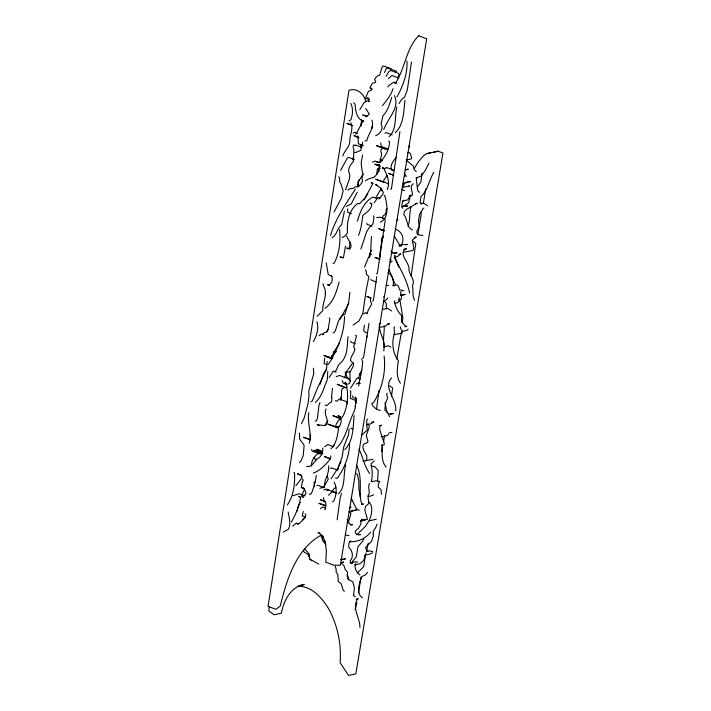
<?xml version="1.0" encoding="UTF-8"?>
<svg xmlns="http://www.w3.org/2000/svg" width="711" height="711" viewBox="0 0 711 711"><rect width="100%" height="100%" fill="white"/><g stroke="black" fill="none" stroke-linecap="round" stroke-linejoin="round"><path stroke-width="1.07" d="M360.957 147.63L360.486 145M326.118 408.985C322.527 414.078 331.788 423.107 324.34 425.551L317.239 424.751L319.203 425.489M352.594 395.885L352.798 397.449L356.282 398.871L354.967 408.825L353.607 412.602C348.079 424.005 345.546 440.02 336.054 448.623M384.153 325.771C384.775 332.632 382.314 339.28 384.313 346.097M369.285 257.578L369.391 253.925L371.657 250.228M369.018 323.247L363.614 357.313L361.508 359.375M310.245 434.617L310.503 438.998M372.831 183.722L365.383 197.382L359.517 203.933M359.926 627.529C360.21 618.072 351.927 608.767 357.206 599.515L358.228 598.724L356.158 599.16M379.967 257.32C379.487 250.921 381.985 244.975 381.46 238.78L383.46 236.016M373.293 534.121L373.355 531.001L375.63 527.74L377.034 524.167M331.904 397.253C331.602 398.764 332.41 403.048 329.708 402.79L326.918 405.625L325.034 405.074M357.926 186.7L358.015 181.723M360.281 496.66C359.944 486.146 361.703 474.921 356.513 465.207M349.91 292.239L348.683 302.353L344.871 314.182C337.085 317.266 338.072 326.669 334.161 332.579L333.041 332.872M358.566 378.403L359.89 373.719L361.952 370.191M386.295 308.956L386.357 304.121L385.86 302.69L383.496 300.842M411.5 62.061L407.279 90.11L404.666 97.025L401.253 99.86L399.102 103.61M345.493 246.086L343.573 256.955L342.818 257.746L340.134 256.813L343.084 257.915M376.492 409.207L379.034 390.49M391.494 252.432L391.263 250.965M411.065 206.51C409.074 213.033 410.425 220.001 408.07 226.356M331.459 397.156L332.508 388.384M339.591 229.484C340.525 240.913 339.778 252.663 334.108 263.257L333.015 263.381M348.017 336.632C347.048 345.893 347.963 356.646 340.107 363.339C337.058 365.223 337.476 370.538 334.49 371.853M365.418 555.54L363.65 566.711L357.313 572.995M360.895 577.039L358.575 592.752M352.896 159.868L353.136 157.762M381.798 451.609L382.509 445.557M337.894 469.847L338.8 465.954L341.129 461.635M377.532 481.054L378.261 470.566L374.617 466.505L370.982 466.096M363.659 538.956L362.806 541.062L357.944 546.723L356.327 556.891L352.816 560.97L352.425 562.508M401.288 332.775L396.782 359.064M345.742 464.896C342.986 473.953 345.919 486.991 338.347 493.914M391.477 396.311L392.623 387.904L389.584 385.806M356.371 403.039L356.087 399.858M381.407 239.269L381.523 238.461L383.736 237.278M328.74 465.803L328.438 470.984L326.856 476.903L328.224 478.263L328.082 479.321L323.736 487.346L322.625 488.004M371.471 236.372C370.955 242.895 370.92 249.534 370.298 255.862L368.502 257.4L364.565 267.096M368.191 543.426L366.503 551.665M322.43 540.316L323.221 536.227M376.777 276.588L373.435 300.006L372.68 301.242M411.154 275.832L415.793 243.375L412.424 240.896M297.18 511.013L297.882 506.97L299.384 503.983M425.711 188.948L423.383 203.257M339.085 282.063C336.534 291.617 333.495 302.379 324.971 308.361M372.031 120.07C374.35 128.549 368.511 132.966 366.814 140.662L364.965 140.974M335.219 566.249L336.232 569.627L336.036 571.528L337.823 574.826L338.285 581.58L341.164 583.687L342.898 589.277L343.6 590.797L344.542 591.179M399.911 131.713L391.397 189.055L390.508 188.93M355.091 609.531L356.975 602.892M324.047 487.364L325.274 480.165L327.309 475.881M383.531 441.824L384.58 435.425M269.371 606.474L268.687 610.865L274.099 614.784L281.334 613.246C283.805 600.919 290.444 586.762 304.219 584.566L299.047 585.66M340.329 400.275C342.329 396.622 340.942 392.641 341.991 388.944L345.004 387.246M379.807 162.677L381.647 154.331L380.82 150.945L381.247 149.523L382.785 148.181L384.304 148.528L376.43 145.568L386.011 149.514L386.766 148.848M394.952 83.8C405.092 69.482 405.732 48.517 418.868 35.55M349.252 248.166L350.114 242.415M313.4 368.218L313.791 373.479L308.858 390.606L308.921 396.951L307.899 404.195L304.192 417.917L301.535 423.623M366.627 337.752L366.974 336.001M384.1 356.06C386.037 372.253 382.136 388.508 373.719 402.417L371.657 403.697C372.982 406.968 376.794 410.096 380.349 410.425M357.989 186.326L358.388 181.883L362.939 174.213M301.944 476.708L301.117 478.965L295.892 485.622M402.15 322.883L402.835 317.995L399.92 299.944M368.716 101.424L368.92 98.553L367.623 97.505M302.602 478.743L303.224 480.254L302.237 482.174L301.277 487.568L304.228 488.679M400.933 245.535C405.119 239.385 402.515 231.635 395.272 229.075M404.968 175.964L405.163 174.355L404.23 173.102M417.864 234.612L421.205 214.455L420.894 212.118M337.147 519.839L339.974 499.131L341.404 493.496M355.242 406.639L355.527 405.67M355.331 189.215C345.964 203.87 335.53 218.544 330.526 235.519M309.249 443.175C312.209 433.39 306.814 422.929 308.876 412.664M409.429 293.083L409.572 292.692C406.834 280.338 400.595 268.962 394.383 257.897L394.481 255.471L395.174 255.285M320.128 384.224L323.621 373.524L326.456 369.338M400.595 326.838L400.311 327.62L402.222 331.45L402.186 333.13L393.93 334.641M358.62 386.091L361.997 368.316L362.743 361.775L362.068 360.486M326.811 331.628L328.553 328.829M382.029 444.419C382.429 451.538 380.909 460.986 385.886 466.816L386.331 466.905M397.938 77.259L398.933 74.797L398.498 73.402L390.615 70.442L388.748 71.704L386.02 76.433M352.398 363.383L346.168 372.235L345.306 374.581L345.626 375.568L344.275 377.781M334.072 211.994L341.324 198.227L343.137 190.957L341.164 184.442L339.742 181.909L339.547 177.839L338.703 176.826M301.757 495.469L304.112 490.146M387.06 175.59L383.762 180.114L383.611 182.212L375.728 179.252L386.517 182.923L388.339 184.327M348.852 303.108L339.911 319.523M396.32 72.318L396.445 71.189L387.779 68.114L386.242 68.558L384.491 72.575M387.246 189.57C390.455 182.549 387.131 174.63 383.585 168.356L383.025 168.054M355.838 134.352L363.383 120.435M325.247 425.071L327.904 420.503M381.256 188.362L375.95 197.489M369.205 520.834C371.569 515.173 373.773 506.481 368.654 501.575M331.895 491.968L333.388 489.346L335.876 487.195M348.177 522.887L350.852 513.929L350.532 512.027L349.279 511.449M364.076 199.915L367.765 193.659M428.902 163.166L425.462 170.196L420.956 176.195L415.882 177.963M372.493 552.803L369.782 554.145L364.61 555.247M302.788 519.785L305.463 516.488M355.74 563.556C353.554 567.449 356.744 572.657 359.899 574.95M397.769 219.246L396.96 220.517M350.479 388.233L357.118 378.056L360.557 378.83M387.184 393.174L386.757 394.552L387.566 398.258L385.522 403.341L384.811 410.043L387.353 412.282L389.575 416.593M417.401 177.323L416.326 179.448L417.588 189.775L418.388 191.783L419.757 192.183M318.101 453.458C314.298 456.338 310.867 461.181 311.587 466.292M339.387 343.244L333.903 352.052L331.966 356.371L331.85 358.406L323.976 355.447L331.948 358.157M414.104 168.649L418.308 161.904L423.552 155.736L426.858 153.603L438.154 151.212L442.953 153.016L355.82 673.912L348.577 675.45L340.089 662.625C341.547 644.219 337.627 625.556 328.935 609.265C322.207 598.191 312.156 586.113 298.033 586.22M345.244 374.057L346.435 372.395L350.567 371.515M358.531 180.781L359.322 179.705M369.569 483.542L369.116 484.155C367.614 488.004 370.938 492.616 367.942 495.905L368.742 503.566L365.561 506.481L364.779 510.054L367.498 519.252L360.85 521.154M360.868 249.108L366.574 232.008L368.787 228.169L372.946 223.894L373.977 217.459L373.497 215.789M367.543 572.462L365.365 574.906L361.837 576.639C359.562 582.638 356.726 590.086 360.353 596.12L362.574 597.809M313.418 341.476C316.866 335.832 318.972 328.082 316.893 321.639M333.086 446.499L334.294 444.899M299.82 502.953L300.335 502.313M347.084 386.882L345.893 387.895L337.13 384.287L344.017 386.873M367.134 313.809L368.058 310.574L371.657 304.104L370.52 301.073L370.582 298.291L369.818 297.642M336.854 401.235L339.298 398.969L347.172 401.928L347.235 403.795M388.579 434.048L387.513 435.541L381.309 436.856M329.211 377.479L333.308 371.053L336.259 372.155M366.041 552.918L363.73 560.348L359.846 563.779L354.673 564.881M417.926 186.273L420.885 181.972L421.97 173.173M433.834 172.266C429.053 180.087 427.986 189.997 420.912 196.725L420.139 202.404L421.747 204.217M342.755 156.02C344.4 150.821 349.163 147.541 349.794 141.987C349.261 135.748 353.945 128.531 350.799 122.63M308.947 556.482L309.436 554.313L305.001 549.025M380.349 323.132L379.39 324.207C378.43 333.201 386.402 340.996 383.7 350.23L383.949 350.941M321.274 453.183L320.128 454.098L312.245 451.138L311.569 449.396M408.158 329.122L407.083 330.313L401.911 331.415M361.89 435.008L367.249 430.066L366.689 422.53L366.796 419.988L367.694 418.957M324.616 509.796L325.389 508.969L325.851 503.015L324.163 501.237L323.452 497.611M370.671 532.13C365.445 538.645 357.926 542.111 349.377 541.72M401.102 291.234L400.551 293.083L401.591 297.509L401.04 299.295L398.649 299.864M291.341 522.061C295.518 514.675 299.473 506.099 300.504 497.647L298.753 496.402L300.717 497.14M385.94 168.125L386.873 167.636L393.77 170.222M344.808 449.583C353.66 440.891 352.976 426.893 354.122 415.588M357.189 221.005L357.589 220.659C360.024 211.647 364.228 201.56 372.902 197.071L376.839 198.547M365.641 460.924L366.716 459.724L366.778 455.689C365.09 452.187 360.664 447.343 364.254 443.753L367.471 442.615L367.96 441.424L366.245 435.319L369 428.12L369.249 426.253L368.049 423.836M350.674 540.982L348.817 543.48L348.852 547.434C352.585 550.838 353.891 557.024 350.168 560.828L351.118 563.547L352.389 563.414M399.075 297.713L399.235 301.064L397.369 302.726L395.298 303.17M349.696 508.552L350.95 506.943M380.438 162.472C384.909 156.358 389.761 149.381 389.424 141.373L388.828 141.054M396.356 157.38C393.334 160.49 389.024 166.294 392.125 170.516M366.414 116.817L369.302 114.018L365.703 108.481M340.605 170.356L347.386 158.046L348.497 157.353L354.407 159.575M356.664 534.805L365.347 526.424L369 520.825L376.243 519.297M376.217 257.729L378.892 259.062M326.642 490.661L328.446 489.941M347.937 190.166L349.794 188.726L353.305 188.451L355.713 186.664L358.282 186.931L361.997 182.691L362.486 180.967L362.006 178.061L363.117 173.902L362.21 171.582L361.135 162.988L362.574 155.025M391.637 377.781C382.349 387.531 397.316 399.449 395.698 410.647L396.027 410.878M356.131 384.144L358.406 382.82L360.37 383.558M386.882 208.43L386.055 209.923L386.455 211.283L384.864 214.873L383.54 215.371L382.331 217.45L383.051 218.259M372.626 124.905L371.871 128.522M319.843 488.35L322.403 487.346M328.553 495.265L332.401 491.523L336.347 493.007M359.828 109.681L364.139 102.491L367.463 100.669L369.436 101.415M394.996 300.771L394.258 301.286C395.494 306.61 397.733 311.809 401.751 315.791L401.422 320.465L402.044 322.323L405.474 326.091L406.861 326.367L404.79 326.811M387.824 87L389.237 85.187L393.858 82.183L396.809 83.294M324.643 446.757L327.727 444.508L333.628 446.73M319.008 335.539L321.807 333.966L323.772 334.703M287.342 504.872C293.812 495.843 294.932 483.587 294.567 472.957L293.839 472.424M394.685 326.944L394.063 327.353L394.481 333.272C391.512 342 392.57 352.692 397.964 360.095L398.338 360.806C397.289 367.987 395.947 377.212 400.409 383.282M382.527 105.566C386.535 100.562 391.21 94.936 392.97 88.688M423.943 208.03L422.903 208.687L419.552 214.518L418.468 220.917L419.277 226.72L416.673 231.644L417.517 234.683L422.947 235.474M353.349 145.035L355.464 145.684M363.677 313.871L365.721 312.618L367.685 313.355M383.425 297.074L383.887 296.798M374.093 460.959L371.026 463.856C372.36 470.007 372.786 475.792 371.24 481.72M389.068 136.699C397.067 129.571 394.454 116.497 396.862 106.952M380.332 222.134C389.752 218.099 387.104 203.275 384.695 195.596L384.144 195.249M390.25 262.226L392.125 261.186L390.055 261.621M395.254 132.726C404.079 124.505 403.555 111.298 404.977 100.278M342.204 417.535C347.812 407.447 349.199 393.992 345.662 383.096L344.764 382.651L346.737 383.389M315.391 402.364C322.127 396.587 323.976 387.086 327.344 379.452L327.798 371.382M330.908 448.828C336.516 443.78 337.858 434.599 338.543 427.746M413.367 183.785L412.798 184.087C408.781 187.642 413.651 191.766 412.149 195.534L409.047 196.192M410.718 195.045L407.696 199.898L402.506 201.106M375.621 135.712C380.332 134.059 383.816 128.593 381.123 123.812L382.989 115.68C387.788 110.96 389.859 103.504 391.725 97.291M408.336 181.865L403.004 183.758M372.431 162.25L375.017 161.033L378.954 162.508M358.486 235.341C361.072 229.653 361.926 221.85 362.823 215.38C366.396 212.553 371.933 209.105 371.773 203.87L369.978 203.088L371.942 203.826M403.164 206.394L408.461 202.911L409.918 197.987L409.678 195.649M299.429 462.594L300.904 460.995L303.17 455.893L304.032 446.57L303.89 444.802L299.704 439.238L299.473 433.079M283.369 532.077L288.319 529.331C291.261 524.238 289.066 517.519 288.177 512.08M383.478 129.224L384.073 128.931C387.868 118.186 400.302 107.468 394.392 95.55M378.847 199.071L382.589 194.61L383.336 192.583L381.327 188.459L375.452 184.549L377.417 185.295M332.046 237.678C337.067 234.986 337.263 227.822 341.689 224.64L344.4 211.203M342.098 237.545L344.826 236.141L347.475 232.737C346.737 222.543 348.843 210.101 357.526 203.604L359.508 203.444M340.756 418.601C338.089 420.201 335.903 423.809 335.592 426.796M362.219 518.977L361.375 519.59L360.753 524.371L358.442 528.229L355.26 531.215L355.509 532.93L356.798 534.494L360.69 534.53L358.62 534.974M315.488 481.667L314.111 482.458L314.582 486.493M332.517 501.788L333.655 501.273C336.392 495.629 337.334 487.684 334.134 482.2M373.604 494.643L372.351 495.594L368.209 496.474M337.21 427.826C341.396 426.253 342.604 418.646 338.969 416.122M387.771 298.016L385.7 300.362L383.629 300.806M292.736 526.087L296.371 523.056L298.851 523.829M404.257 200.218L402.95 200.849L401.928 204.555L401.857 206.883L402.826 208.287M409.243 181.883L410.789 181.367L405.163 182.647M328.606 285.058C332.57 284.027 333.148 278.303 331.219 275.29M397.031 96.918C402.586 86.618 407.981 73.206 406.905 60.986M345.315 189.659L345.777 189.535C346.817 184.282 350.656 179.394 349.554 173.875C346.719 169.796 350.585 164.454 353.42 161.45L353.865 149.612L352.932 146.422M353.118 133.046L354.629 132.362L357.58 133.472M374.164 202.768L377.852 197.507L380.269 197.934M330.144 468.389L331.824 467.98L337.734 470.202M373.293 177.732C377.106 175.084 380.323 169.725 379.274 164.97L377.657 164.321L379.621 165.059M405.59 169.92L408.327 169.156L405.226 169.813M406.097 160.019L411.269 158.926L411.642 158.313L410.496 153.718L409.083 152.483L407.527 152.661M401.404 206.643L405.537 205.763L407.705 206.021L405.634 206.457M415.233 203.63L417.304 203.195L406.648 209.31L404.337 211.54L403.786 214.686C407.803 218.908 406.292 226.631 411.9 229.804L412.54 229.715M420.281 203.639L423.383 202.982L427.587 205.755M414.282 237.376L416.353 236.932L412.264 240.131L413.766 247.659L413.038 250.432L403.688 252.245M399.013 245.544L404.177 244.442L407.421 244.495L405.359 244.931M399.458 246.326L401.519 245.882L399.644 245.011L394.241 236.052M403.484 249.312L406.585 248.654C396.907 253.134 410.229 262.821 408.932 269.629C409.314 275.344 415.739 279.743 412.424 285.778C413.562 290.595 411.953 295.945 414.682 300.264M393.014 253.543L397.147 252.663L393.201 253.16L391.219 251.312M398.747 254.307L400.808 253.863L397.529 256.547L394.427 257.204M392.614 285.76L396.747 284.88L398.4 286.071L399.733 290.106M401.04 295.296L405.181 294.416L400.453 295.456M382.482 309.436L387.655 308.343L391.672 310.974M387.584 324.118L389.646 323.683L387.779 324.083L385.558 326.171L379.354 327.487M333.335 352.309L336.436 351.652M383.371 346.897L388.535 345.795L390.748 347.181M388.233 414.122L393.53 413.509L390.428 414.166M336.747 427.098L339.849 426.44M336.339 427.675L338.409 427.231M371.764 422.272L373.835 421.836L370.547 423.934L366.414 424.814M379.532 425.658L381.603 425.222L379.825 426.307L379.745 429.879L384.278 443.317L384.056 444.988L381.549 445.53M388.899 432.999L392.001 432.332M362.921 461.066L372.884 459.386M371.426 481.649L376.146 480.787L379.834 481.534L378.359 483.684L378.234 487.097L381.069 489.675L381.478 494.332M361.375 504.499L363.445 504.055L361.988 504.152L361.01 501.522L358.922 488.964L358.824 481.551L357.5 474.53L355.722 473.179M350.31 511.227L356.513 509.911L349.172 511.893M361.064 520.505L365.205 519.625L360.788 521.021M350.523 525.136L352.594 524.691L349.892 524.336L347.101 519.608M323.212 541.746L325.274 541.311M367.276 551.274L369.347 550.838L372.662 551.665M340.782 559.477L345.502 558.864L341.36 559.744M341.662 562.508L343.733 562.063L341.947 562.632L341.671 563.432L343.964 565.68L345.359 569.769L347.608 572.231L347.172 576.159L347.972 579.349L352.7 581.776L354.434 587.739L353.518 595.356M349.936 562.908L355.109 561.814L357.749 562.063M426.858 153.603L430.919 152.749M434.101 152.065L438.154 151.212M336.25 376.661L339.538 375.417L348.132 378.705L350.63 381.087M389.806 259.533L390.881 259.311M320.465 508.747L322.794 506.979L325.745 508.089M408.461 186.158L409.492 185.98L402.257 187.517L404.026 185.189L403.946 183.18M406.416 161.397L407.51 161.201L413.251 166.045L414.7 170.196L416.291 171.618M316.902 485.48L318.013 485.302L323.914 487.524M348.274 384.02L349.412 383.478L350.15 381.647L349.919 372.448L353.367 365.916L353.527 362.583M365.543 180.816L368.182 179.083L372.946 177.528M328.411 364.343C337.432 350.354 344.266 333.441 344.515 316.493M376.759 162.135L379.852 162.224M400.577 289.884L403.732 290.826M348.897 120.87L350.772 119.981C352.78 114.898 353.349 108.445 350.781 103.451M353.118 325.078L359.002 320.99L362.841 313.258L366.263 289.599L368.929 276.606L366.432 274.393L366.245 271.273L365.365 269.816M385.22 168L385.753 167.974M310.814 401.786L312.236 401.048L317.737 387.584L326.509 369.196L327.193 361.428M322.163 535.552L320.305 535.623C295.847 549.754 286.533 580.034 280.303 605.976L275.93 609.327L268.047 606.367L348.977 90.333C356.691 87.311 364.77 94.261 365.676 101.895M317.186 316.271L322.812 310.636C322.11 304.486 325.745 298.851 325.38 292.843M325.994 356.478L332.757 358.673M331.228 478.699L338.054 467.847L342.115 457.057L343.733 446.881L348.559 434.617L349.11 429.035M355.26 596.796L353.278 595.32M376.323 273.868L377.319 273.424L377.559 272.18L385.211 220.268M404.639 190.628L401.759 189.464M335.272 400.862L336.134 400.924M374.688 258.004L375.923 257.613L380.154 259.213M306.628 466.603C311.16 467.18 314.235 462.71 316.324 459.297C320.857 457.982 323.247 452.427 322.732 448.019M309.161 494.154L310.298 494.252L311.516 493.31C313.667 487.444 315.542 481.854 316.279 475.437M376.688 217.655L380.269 217.202L385.184 219.05M386.082 285.298L388.473 285.52M359.277 510.222L358.211 510.098L356.078 508.072L351.127 498.011M354.727 152.35L355.784 152.474L360.824 150.279L362.779 142.173M345.804 535.116L348.959 535.561M394.152 285.893L393.396 285.502C393.592 280.818 392.774 275.05 388.073 272.722M292.941 495.754L299.242 493.754L305.072 495.914M323.763 489.977L326.287 489.088L336.321 492.901M404.755 175.786L406.71 176.097M380.403 168.178L378.483 168.143L377.212 169.707L376.794 174.035M335.423 478.041L337.236 478.396C344.195 468.807 349.181 456.32 349.59 444.224M313.32 473.108C320.421 470.522 325.905 464.39 330.562 458.648L330.739 455.902M388.33 78.672L391.921 75.526L398.809 78.112M315.053 421.099L316.324 421.019L317.408 418.29L319.008 405.243L320.003 402.568M346.435 206.403L351.305 203.844L357.206 192.246M328.526 284.951L327.487 284.667L329.451 285.404M384.838 133.135L386.375 132.699L392.285 134.912M322.661 334.579L324.118 332.766L326.811 332.037L328.18 329.113L329.886 318.866L329.3 317.879M353.767 145.515L355.944 145.151L361.855 147.364M297.367 524.363L299.447 523.269L304.77 518.15L305.846 515.288L305.135 513.813M379.443 228.773L378.75 228.515L384.66 230.728M418.823 35.834L426.698 38.794L340.356 565.281L333.672 565.138L325.789 562.179L326.376 550.945L325.203 541.898L322.35 535.596L318.004 532.459L319.968 533.197M391.308 68.869L383.425 65.91L382.154 66.843L379.665 75.233L378.083 75.535L375.817 77.535L374.484 79.694L375.772 81.489L375.461 82.405L372.377 83.258L369.853 87.844L372.315 89.088M369.48 99.584L365.534 98.1L368.414 91.301L371.222 90.341L371.613 88.831L371.142 88.12M366.912 116.204L362.681 114.942L366.627 116.426M363.765 121.208C356.611 119.377 355.491 110.64 355.136 104.437L353.696 102.624M351.829 125.207L346.915 123.359L352.665 125.66M358.868 137.419L353.945 135.57L358.673 137.827M388.082 148.999L381.185 146.413L380.758 142.902M363.357 145.622L358.433 143.773L357.9 135.81M379.692 166.01L374.768 164.161L380.501 166.41M384.74 168.747L382.34 167.734L382.767 168M393.672 175.137L388.704 173.475L393.627 175.324M373.115 183.278L371.151 182.54L372.555 183.714M351.367 213.735L347.768 212.198L347.626 208.838M372.004 226.205L367.08 224.356L366.76 223.21M384.171 230.782L379.976 229.386L383.913 230.862M349.634 249.17L346.684 248.059L350.114 248.681C353.358 244.966 347.475 239.554 346.701 235.954M376.199 281.956L371.275 280.107L370.724 279.156M332.019 276.508L328.224 274.437L326.207 262.892M370.822 297.856L366.876 296.38L371.106 298.451M367.534 333.015L364.583 331.904L363.712 330.571L364.414 325.238M355.411 343.786L351.474 342.311L350.425 341.244M326.98 356.842L331.904 358.691M327.051 364.654L324.092 363.543L324.669 358.042M347.181 384.687L343.102 383.122L342.267 380.652M356.567 400.773L350.443 398.444L350.807 391.663L350.168 390.712M339.92 416.513L337.947 415.775L341.2 417.357M339.769 418.228L332.881 415.642L341.271 418.948M350.754 428.155L352.727 428.893M338.294 427.507L327.958 424.191L335.628 427.071M310.6 439.691L303.419 437.256L310.307 439.842M321.328 450.872L317.382 449.388L317.764 450.081M322.687 451.938L316.173 449.352L322.483 452.223M320.625 452.8L313.738 450.214L322.723 454.053M330.313 458.666L324.403 456.444L330.064 458.995M301.393 475.215L297.456 473.739L301.42 475.775L301.864 477.01M304.379 488.421L302.406 487.684L304.477 489.39L306.023 492.839L305.526 494.198L302.726 496.642L301.668 496.642L303.633 497.38M325.274 501.513L320.35 499.664L325.407 501.708M325.922 505.548L318.875 503.335L325.762 505.921M305.117 517.048L302.166 515.937L303.348 511.493M309.64 559.122L311.809 560.712M349.048 378.883L346.755 376.821L345.19 371.826M340.791 559.601L341.52 559.939M382.447 160.499L379.887 159.148M355.447 335.281L356.38 335.779L356.122 337.592L353.643 346.746L354.869 348.923C354.709 353.163 350.212 356.3 350.559 360.708L352.407 362.432M367.916 551.452L366.654 550.723L365.578 547.319L371.462 541.427L373.248 536.387L373.319 533.89M369.684 473.526C364.37 466.558 363.037 456.915 358.957 449.103M318.768 564.116L310.289 559.379L308.316 554.607L304.21 552.092L303.401 550.27M369.978 253.303L371.533 254.52M361.259 126.051C359.375 124.398 362.992 121.51 360.984 119.377M325.878 544.395L323.318 541.24L321.07 535.987M359.393 373.639L360.966 374.884M331.504 355.758L332.535 356.984M381.976 241.296L381.363 240.131M356.309 398.862L355.509 396.925M380.456 189.375L381.425 190.904M322.901 283.805L325.274 290.248L325.327 292.888M314.084 457.28L316.013 460.639M395.04 256.973L398.702 267.06M385.015 402.861L386.953 412.256M340.525 397.636L341.396 399.724M351.545 499.709L352.123 501.139M347.261 574.47L348.897 579.661M388.953 269.691L395.289 284.524M334.117 351.785L334.65 353.394M378.092 168.214L379.079 171.502M409.083 145.728L409.252 147.301"/></g></svg>
